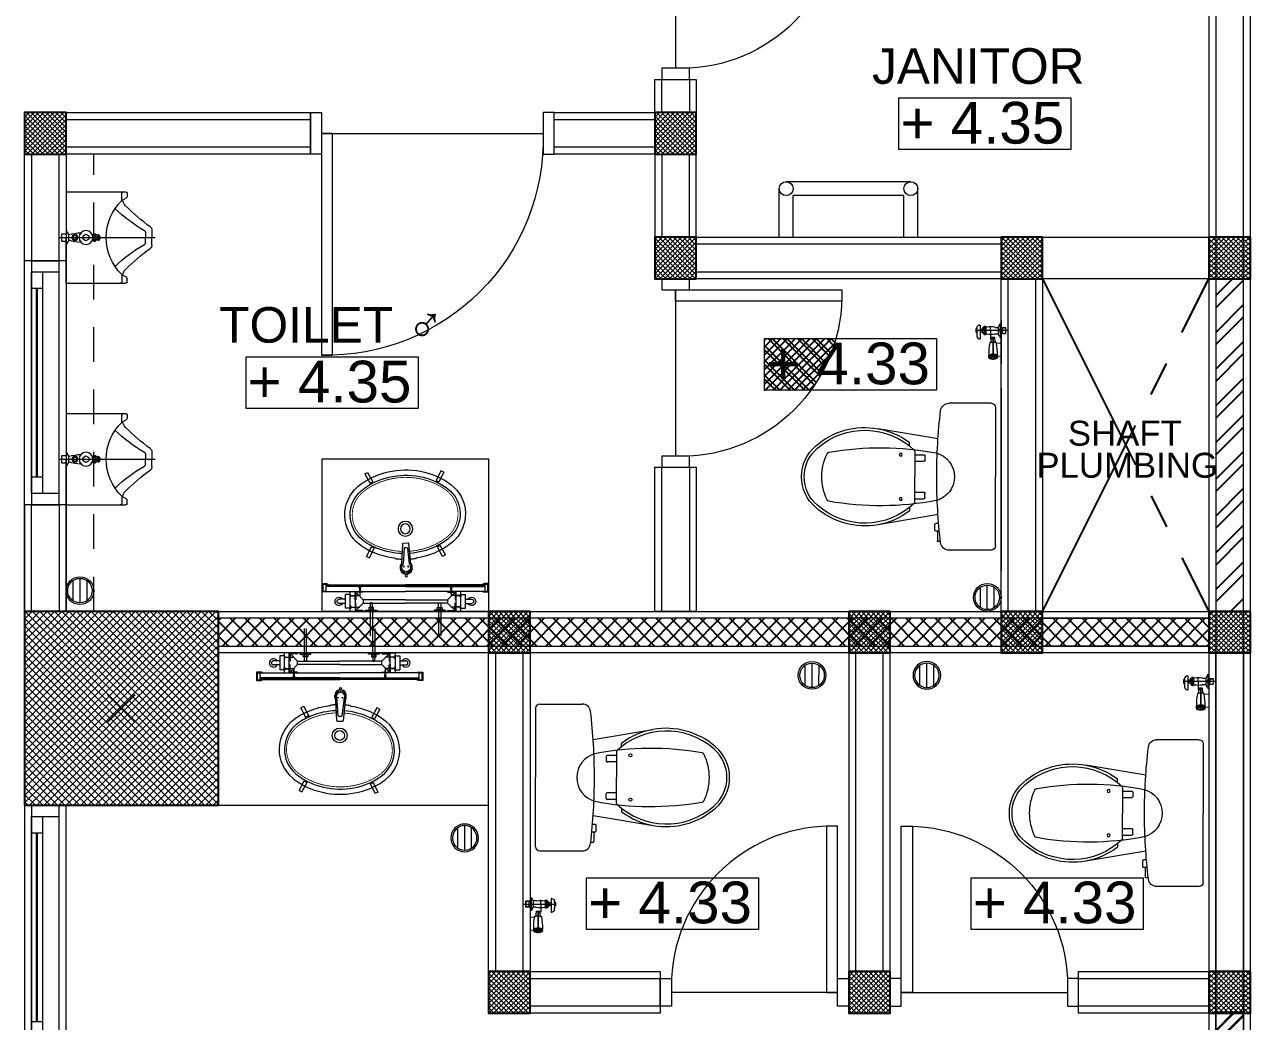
# Model space of a CAD drawing. Header units: inches. Extents: x 249 to 1192, y -18 to 440.
# Drawn here: x 259.036 to 263.461, y 209.243 to 212.841 of the extents above; entities that cross this region are included whole.
import ezdxf

# ---------------------------------------------------------------- set-up
doc = ezdxf.new("R2010")
doc.units = ezdxf.units.IN
doc.header["$MEASUREMENT"] = 0
doc.linetypes.add('CENTER2', pattern=[1.125, 0.75, -0.125, 0.125, -0.125])
doc.linetypes.add('DASHED2', pattern=[0.375, 0.25, -0.125])
for name, color, linetype, lineweight in [('ARSIR BETON', 8, 'Continuous', 0), ('BESI', 201, 'Continuous', 0), ('DINDING', 6, 'Continuous', 0), ('DINDING2', 137, 'Continuous', 20), ('KACA', 141, 'Continuous', 30), ('KUSEN', 16, 'Continuous', 15), ('SANITAIR', 6, 'Continuous', 9), ('TEXT (KET. RUANG)', 7, 'Continuous', 5)]:
    doc.layers.add(name, color=color, linetype=linetype, lineweight=lineweight)
for name, color, linetype in [('ARSIR DINDING', 64, 'Continuous'), ('AS', 15, 'CENTER2'), ('KOLOM', 5, 'Continuous')]:
    doc.layers.add(name, color=color, linetype=linetype)
doc.styles.get("Standard").update_dxf_attribs({"font": 'arial.ttf'})

# ---------------------------------------------------------------- blocks, each defined once
blk = doc.blocks.new('*X70')
at = {"color": 0}
for p, q in [((-1015.3, 2417.5), (-1013.3, 2417.5)), ((-1015.3, 2416.2), (-1013.3, 2416.2)), ((-1015.3, 2415), (-1013.3, 2415)), ((-1015.3, 2413.8), (-1013.3, 2413.8)), ((-1015.3, 2412.5), (-1013.3, 2412.5)), ((-1015.3, 2411.2), (-1013.3, 2411.2)), ((-1015.3, 2410), (-1013.3, 2410)), ((-1015.3, 2408.8), (-1013.3, 2408.8)), ((-1015.3, 2407.5), (-1013.3, 2407.5)), ((-1015.3, 2406.2), (-1013.3, 2406.2)), ((-1015.3, 2405), (-1013.3, 2405))]:
    blk.add_line(p, q, dxfattribs=at)
blk = doc.blocks.new('*X71')
at = {"color": 0}
for p, q in [((1009.1, 3570), (1015.9, 3570)), ((1010, 3568.8), (1016.6, 3568.8)), ((1010.6, 3567.5), (1017.2, 3567.5)), ((1011.1, 3566.2), (1017.7, 3566.2)), ((1011.5, 3565), (1018, 3565)), ((1011.8, 3563.8), (1018.2, 3563.8)), ((1012.1, 3562.5), (1018.4, 3562.5)), ((1012.3, 3561.2), (1018.6, 3561.2)), ((1012.4, 3560), (1018.7, 3560)), ((1012.5, 3558.8), (1018.8, 3558.8)), ((1012.6, 3557.5), (1018.9, 3557.5)), ((1012.7, 3556.2), (1018.9, 3556.2)), ((1012.7, 3555), (1018.9, 3555))]:
    blk.add_line(p, q, dxfattribs=at)
blk = doc.blocks.new('JET SHOWER TOTO 403SV3 ATAS')
for p, q in [((-181.6, 3101.6), (-181.6, 2943.3)), ((-159.1, 3063.7), (-273.3, 3063.7)), ((-271.6, 3070.7), (-271.6, 3056.7)), ((-271.6, 3070.7), (-269.6, 3070.7)), ((-271.6, 3056.7), (-269.6, 3056.7)), ((-269.6, 3070.7), (-269.3, 3074.5)), ((-269.6, 3070.7), (-269.6, 3056.7)), ((-269.6, 3056.7), (-269.1, 3043.3)), ((-259.4, 3083.7), (-257.6, 3083.7)), ((-257.6, 3083.7), (-257.6, 3033.7)), ((-257.6, 3068.7), (-249.3, 3068.7)), ((-257.6, 3058.7), (-249.3, 3058.7)), ((-249.3, 3070), (-243.9, 3076.7)), ((-249.3, 3070.2), (-249.3, 3063.7)), ((-249.3, 3057.2), (-249.3, 3063.7)), ((-249.3, 3057.3), (-243.9, 3050.7)), ((-244.1, 3074.9), (-244.1, 3053.4)), ((-236.6, 3076.4), (-236.6, 3051)), ((-236.6, 3075.2), (-236.6, 3075.2)), ((-236.6, 3075.2), (-236.1, 3075.2)), ((-220.6, 3063.7), (-220.6, 3079)), ((-220.6, 3063.7), (-220.6, 3034.2)), ((-204.6, 3075.2), (-193.1, 3075.2)), ((-202.8, 3075.2), (-193.1, 3075.2)), ((-188, 3085), (-193.1, 3075.2)), ((-193.1, 3075.2), (-193.1, 3052.2)), ((-187.4, 3057.9), (-175.8, 3069.5)), ((-187.4, 3069.5), (-175.8, 3057.9)), ((-185.1, 3085.6), (-185.1, 3043)), ((-183.6, 3087.7), (-181.6, 3087.7)), ((-181.6, 3074.2), (-166.6, 3074.2)), ((-181.6, 3073.2), (-165.6, 3073.2)), ((-181.6, 3054.2), (-165.6, 3054.2)), ((-165.6, 3073.2), (-166.6, 3074.2)), ((-166.6, 3074.2), (-166.6, 3053.2)), ((-165.6, 3054.2), (-166.6, 3053.2)), ((-165.6, 3073.2), (-165.6, 3054.2)), ((-259.1, 3033.7), (-257.6, 3033.7)), ((-236.6, 3052.2), (-236.1, 3052.2)), ((-220.6, 3034.2), (-210.7, 3034.2)), ((-218.1, 3024.9), (-216.6, 3037.9)), ((-205.8, 3038.8), (-215.6, 3038.8)), ((-210.7, 2958.4), (-210.7, 3036.7)), ((-210.7, 3034.2), (-210.7, 2993.5)), ((-210.7, 3012.7), (-210.7, 2975.3)), ((-203.4, 3024.9), (-204.8, 3037.9)), ((-202.8, 3052.2), (-193.1, 3052.2)), ((-181.6, 3018), (-198.4, 3016.8)), ((-188, 3042.4), (-193.1, 3052.2)), ((-183.6, 3039.7), (-181.6, 3039.7)), ((-181.6, 3053.2), (-166.6, 3053.2)), ((-226.5, 2966.5), (-226.2, 2973.8)), ((-210.7, 2967.6), (-210.7, 2994)), ((-195, 2966.5), (-195.2, 2973.8)), ((-181.6, 2970), (-195.1, 2971.1))]:
    blk.add_line(p, q)
for points in [[(-237.2, 3074.9, 0.114587), (-237.4, 3075.9, 0.103766), (-238.1, 3076.8, 0.091411), (-239.1, 3077.4, 0.084254), (-240.3, 3077.6, 0.084254), (-241.6, 3077.4, 0.091411), (-242.6, 3076.8, 0.103766), (-243.2, 3075.9, 0.114587), (-243.5, 3074.9, 0.114587), (-243.2, 3074, 0.103766), (-242.6, 3073.1, 0.091411), (-241.6, 3072.5, 0.084254), (-240.3, 3072.3, 0.084254), (-239.1, 3072.5, 0.091411), (-238.1, 3073.1, 0.103766), (-237.4, 3074, 0.114587)], [(-237.2, 3052.4, -0.114587), (-237.4, 3051.4, -0.103766), (-238.1, 3050.6, -0.091411), (-239.1, 3050, -0.084254), (-240.3, 3049.8, -0.084254), (-241.6, 3050, -0.091411), (-242.6, 3050.6, -0.103766), (-243.2, 3051.4, -0.114587), (-243.5, 3052.4, -0.114587), (-243.2, 3053.4, -0.103766), (-242.6, 3054.3, -0.091411), (-241.6, 3054.9, -0.084254), (-240.3, 3055.1, -0.084254), (-239.1, 3054.9, -0.091411), (-238.1, 3054.3, -0.103766), (-237.4, 3053.4, -0.114587)], [(-240.2, 3058.3, 0.164064), (-239.2, 3058.6, 0.105853), (-238.2, 3059.9, 0.069292), (-237.5, 3061.5, 0.055499), (-237.3, 3063.7, 0.055499), (-237.5, 3065.9, 0.069292), (-238.2, 3067.5, 0.105853), (-239.2, 3068.8, 0.164064), (-240.2, 3069.1, 0.164064), (-241.3, 3068.8, 0.105853), (-242.3, 3067.5, 0.069292), (-242.9, 3065.9, 0.055499), (-243.2, 3063.7, 0.055499), (-242.9, 3061.5, 0.069292), (-242.3, 3059.9, 0.105853), (-241.3, 3058.6, 0.164064)], [(-224.6, 2965.2, 0.244063), (-224, 2964, 0.082589), (-220.5, 2962.4, 0.040895), (-216.4, 2961.5, 0.030051), (-210.7, 2961.2, 0.030051), (-205, 2961.5, 0.040895), (-200.9, 2962.4, 0.082589), (-197.5, 2964, 0.244063), (-196.9, 2965.2, 0.244063), (-197.5, 2966.4, 0.082589), (-200.9, 2968.1, 0.040895), (-205, 2968.9, 0.030051), (-210.7, 2969.3, 0.030051), (-216.4, 2968.9, 0.040895), (-220.5, 2968.1, 0.082589), (-224, 2966.4, 0.244063)], [(-221.7, 2964.7, 0.063482), (-221.3, 2964.8, 0.076525), (-221.1, 2964.9, 0.107139), (-220.9, 2965, 0.147244), (-220.8, 2965.2, 0.147244), (-220.9, 2965.4, 0.107139), (-221.1, 2965.6, 0.076525), (-221.3, 2965.7, 0.063482), (-221.7, 2965.8, 0.063482), (-222, 2965.7, 0.076525), (-222.3, 2965.6, 0.107139), (-222.5, 2965.4, 0.147244), (-222.5, 2965.2, 0.147244), (-222.5, 2965, 0.107139), (-222.3, 2964.9, 0.076525), (-222, 2964.8, 0.063482)], [(-216.9, 2966.7, 0.063482), (-216.5, 2966.8, 0.076525), (-216.3, 2966.9, 0.107139), (-216.1, 2967.1, 0.147244), (-216, 2967.2, 0.147244), (-216.1, 2967.4, 0.107139), (-216.3, 2967.6, 0.076525), (-216.5, 2967.7, 0.063482), (-216.9, 2967.8, 0.063482), (-217.2, 2967.7, 0.076525), (-217.5, 2967.6, 0.107139), (-217.6, 2967.4, 0.147244), (-217.7, 2967.2, 0.147244), (-217.6, 2967.1, 0.107139), (-217.5, 2966.9, 0.076525), (-217.2, 2966.8, 0.063482)], [(-210.8, 2964.6, 0.063482), (-210.5, 2964.6, 0.076525), (-210.2, 2964.8, 0.107139), (-210, 2964.9, 0.147244), (-210, 2965.1, 0.147244), (-210, 2965.3, 0.107139), (-210.2, 2965.5, 0.076525), (-210.5, 2965.6, 0.063482), (-210.8, 2965.6, 0.063482), (-211.2, 2965.6, 0.076525), (-211.4, 2965.5, 0.107139), (-211.6, 2965.3, 0.147244), (-211.7, 2965.1, 0.147244), (-211.6, 2964.9, 0.107139), (-211.4, 2964.8, 0.076525), (-211.2, 2964.6, 0.063482)], [(-210.7, 2967.5, 0.063482), (-210.4, 2967.6, 0.076525), (-210.1, 2967.7, 0.107139), (-209.9, 2967.8, 0.147244), (-209.9, 2968, 0.147244), (-209.9, 2968.2, 0.107139), (-210.1, 2968.4, 0.076525), (-210.4, 2968.5, 0.063482), (-210.7, 2968.6, 0.063482), (-211, 2968.5, 0.076525), (-211.3, 2968.4, 0.107139), (-211.5, 2968.2, 0.147244), (-211.5, 2968, 0.147244), (-211.5, 2967.8, 0.107139), (-211.3, 2967.7, 0.076525), (-211, 2967.6, 0.063482)], [(-205.6, 2967.1, 0.063482), (-205.2, 2967.1, 0.076525), (-205, 2967.2, 0.107139), (-204.8, 2967.4, 0.147244), (-204.7, 2967.6, 0.147244), (-204.8, 2967.8, 0.107139), (-205, 2968, 0.076525), (-205.2, 2968.1, 0.063482), (-205.6, 2968.1, 0.063482), (-205.9, 2968.1, 0.076525), (-206.2, 2968, 0.107139), (-206.3, 2967.8, 0.147244), (-206.4, 2967.6, 0.147244), (-206.3, 2967.4, 0.107139), (-206.2, 2967.2, 0.076525), (-205.9, 2967.1, 0.063482)], [(-199.6, 2964.6, 0.063482), (-199.3, 2964.6, 0.076525), (-199, 2964.8, 0.107139), (-198.9, 2964.9, 0.147244), (-198.8, 2965.1, 0.147244), (-198.9, 2965.3, 0.107139), (-199, 2965.5, 0.076525), (-199.3, 2965.6, 0.063482), (-199.6, 2965.6, 0.063482), (-200, 2965.6, 0.076525), (-200.2, 2965.5, 0.107139), (-200.4, 2965.3, 0.147244), (-200.5, 2965.1, 0.147244), (-200.4, 2964.9, 0.107139), (-200.2, 2964.8, 0.076525), (-200, 2964.6, 0.063482)], [(-216.4, 2962.4, 0.063482), (-216.1, 2962.4, 0.076525), (-215.8, 2962.5, 0.107139), (-215.6, 2962.7, 0.147244), (-215.6, 2962.9, 0.147244), (-215.6, 2963.1, 0.107139), (-215.8, 2963.3, 0.076525), (-216.1, 2963.4, 0.063482), (-216.4, 2963.4, 0.063482), (-216.7, 2963.4, 0.076525), (-217, 2963.3, 0.107139), (-217.2, 2963.1, 0.147244), (-217.3, 2962.9, 0.147244), (-217.2, 2962.7, 0.107139), (-217, 2962.5, 0.076525), (-216.7, 2962.4, 0.063482)], [(-210.8, 2961.6, 0.063482), (-210.5, 2961.6, 0.076525), (-210.2, 2961.7, 0.107139), (-210, 2961.9, 0.147244), (-210, 2962.1, 0.147244), (-210, 2962.3, 0.107139), (-210.2, 2962.5, 0.076525), (-210.5, 2962.6, 0.063482), (-210.8, 2962.6, 0.063482), (-211.2, 2962.6, 0.076525), (-211.4, 2962.5, 0.107139), (-211.6, 2962.3, 0.147244), (-211.7, 2962.1, 0.147244), (-211.6, 2961.9, 0.107139), (-211.4, 2961.7, 0.076525), (-211.2, 2961.6, 0.063482)], [(-204.7, 2962.2, 0.063482), (-204.3, 2962.3, 0.076525), (-204.1, 2962.4, 0.107139), (-203.9, 2962.6, 0.147244), (-203.8, 2962.8, 0.147244), (-203.9, 2963, 0.107139), (-204.1, 2963.1, 0.076525), (-204.3, 2963.3, 0.063482), (-204.7, 2963.3, 0.063482), (-205, 2963.3, 0.076525), (-205.3, 2963.1, 0.107139), (-205.5, 2963, 0.147244), (-205.5, 2962.8, 0.147244), (-205.5, 2962.6, 0.107139), (-205.3, 2962.4, 0.076525), (-205, 2962.3, 0.063482)]]:
    blk.add_lwpolyline(points, format="xyb", close=True)
for points in [[(-210.7, 2971.5, 0.032506), (-217.2, 2971.1, 0.043954), (-221.9, 2970, 0.086557), (-225.8, 2968, 0.234077), (-226.5, 2966.5, 0.2316), (-225.8, 2965, 0.086557)], [(-210.7, 2977.8, 0.026666), (-217.1, 2977.4, 0.036581), (-221.7, 2976.6, 0.076377), (-225.6, 2974.9, 0.258801), (-226.2, 2973.8, 0.258801)], [(-195.2, 2973.8, 0.258801), (-195.9, 2974.9, 0.076377), (-199.8, 2976.6, 0.036581), (-204.4, 2977.4, 0.026666), (-210.7, 2977.8, 0.026666)], [(-210.7, 2971.5, -0.032506), (-204.3, 2971.1, -0.043954), (-199.6, 2970, -0.086557), (-195.7, 2968, -0.234077), (-195, 2966.5, -0.2316), (-195.7, 2965, -0.086557)]]:
    blk.add_lwpolyline(points, format="xyb")
for centre, radius, start, end in [((-259.9, 3063.7), 13.7, 149.2436, 210.7564), ((-259.4, 3073.7), 10, 90, 175.6013), ((-240.3, 3074.6), 4.1, 25.3162, 148.8598), ((-236.1, 3085.2), 10, 270, 282.1793), ((-219.5, 3008), 69, 77.8207, 102.1793), ((-202.8, 3085.2), 10, 257.8207, 270), ((-183.6, 3082.7), 5, 90, 152.5256), ((-259.1, 3043.7), 10, 182.4896, 270), ((-240.3, 3052.8), 4.1, 211.1402, 334.6838), ((-236.1, 3042.2), 10, 77.8207, 90), ((-219.5, 3119.4), 69, 257.8207, 282.1793), ((-26.4, 2980.6), 200, 169.0492, 182.1525), ((-220.8, 3018.2), 2, 99.9639, 169.0492), ((-210.7, 2961), 60, 79.7178, 99.9639), ((-229.4, 3026.4), 11.4, 327.9833, 355.2467), ((-215.6, 3037.8), 1, 90, 173.6667), ((-205.8, 3037.8), 1, 6.3333, 90), ((-202.8, 3042.2), 10, 90, 102.1793), ((-192.1, 3026.4), 11.4, 184.7533, 212.0167), ((-200.7, 3018.2), 2, 10.9508, 80.0361), ((-395.1, 2980.6), 200, 357.8475, 10.9508), ((-183.6, 3044.7), 5, 207.4744, 270), ((-216.1, 2977.1), 15.5, 231.5493, 261.7809), ((-205.3, 2977.1), 15.5, 278.2191, 308.4507)]:
    blk.add_arc(centre, radius, start, end)
at = {"color": 7}
blk.add_blockref('*X70', (743.6, 652.5), dxfattribs=at)
at = {"rotation": 90}
blk.add_blockref('*X71', (3344.1, 1958.8), dxfattribs=at)
at = {"xscale": -1, "rotation": 270}
blk.add_blockref('*X71', (-3765.6, 1958.8), dxfattribs=at)
blk = doc.blocks.new('KLO TOTO C438 ATAS')
for p, q in [((373.85, 174.62), (373.85, 108.71)), ((377.35, 169.2), (392.64, 169.2)), ((375.85, 167.7), (375.85, 142.7)), ((396.61, 156.38), (418.2, 160.01)), ((406.86, 153.77), (406.86, 154.9)), ((404.98, 150.62), (401.61, 150.62)), ((404.98, 151.97), (404.98, 142.7)), ((401.31, 150.31), (401.31, 148.59)), ((404.98, 148.29), (401.61, 148.29)), ((375.85, 117.7), (375.85, 142.7)), ((404.98, 133.43), (404.98, 142.7)), ((401.31, 135.09), (401.31, 136.81)), ((404.98, 137.12), (401.61, 137.12)), ((404.98, 134.78), (401.61, 134.78)), ((396.61, 129.02), (418.22, 125.38)), ((406.86, 131.63), (406.86, 130.5)), ((396.37, 125.84), (397.4, 125.84)), ((397.7, 123.38), (397.7, 125.54)), ((396.12, 123.07), (397.4, 123.07)), ((396.85, 123.07), (396.85, 119.6)), ((377.35, 116.2), (392.64, 116.2)), ((395.72, 119.3), (396.54, 119.3))]:
    blk.add_line(p, q)
for centre in [(410.05, 150.7), (410.05, 134.7)]:
    blk.add_circle(centre, 0.55)
for centre, radius, start, end in [((377.35, 167.7), 1.5, 90, 180), ((392.64, 166.15), 3.05, 6.7334, 90), ((191.37, 142.39), 205.72, 0.0873, 6.7334), ((423.05, 133.62), 25.85, 48.6009, 134.0644), ((423.03, 133.55), 26.9, 100.3333, 126.6134), ((423.03, 133.55), 26.9, 48.6516, 100.3333), ((407.17, 154.9), 0.307, 126.6134, 180), ((399.54, 142.7), 8.88, 104.9108, 180), ((417.33, 46.03), 107.15, 79.9791, 100.8031), ((401.61, 150.31), 0.307, 90, 180), ((405.28, 151.97), 0.307, 134.0644, 180), ((435.75, 150.58), 1, 25.7984, 76.6744), ((419.45, 142.7), 19.1, 360, 25.7984), ((431.65, 142.88), 13.22, 359.2877, 49.9182), ((431.65, 142.88), 14.2, 359.2877, 49.9182), ((401.61, 148.59), 0.307, 180, 270), ((399.54, 142.7), 8.88, 180, 255.0892), ((191.37, 143.01), 205.72, 353.2666, 359.9127), ((419.45, 142.7), 19.1, 334.2016, 0), ((431.65, 142.52), 13.22, 310.0818, 0.7123), ((431.65, 142.52), 14.2, 310.0818, 0.7123), ((417.34, 239.98), 107.76, 259.2559, 279.9618), ((401.61, 136.81), 0.307, 90, 180), ((401.61, 135.09), 0.307, 180, 270), ((405.28, 133.43), 0.307, 180, 225.9356), ((423.05, 151.79), 25.85, 225.9356, 311.3991), ((435.75, 134.82), 1, 283.3256, 334.2016), ((407.17, 130.5), 0.307, 180, 233.3866), ((423.03, 151.85), 26.9, 233.3866, 259.7059), ((423.03, 151.85), 26.9, 259.7059, 311.3484), ((397.4, 125.54), 0.307, 0, 90), ((396.54, 119.6), 0.307, 270, 0), ((397.4, 123.38), 0.307, 270, 0), ((377.35, 117.7), 1.5, 180, 270), ((392.64, 119.25), 3.05, 270, 353.2666)]:
    blk.add_arc(centre, radius, start, end)
blk = doc.blocks.new('p toilet')
at = {"layer": 'KUSEN'}
for points in [[(611.2182, 191.3922), (611.2182, 191.9922), (611.1782, 191.9922), (611.1782, 191.3922)], [(610.6182, 191.3422), (610.5782, 191.3422), (610.5782, 191.4422), (610.6182, 191.4422)], [(611.2582, 191.3422), (611.2182, 191.3422), (611.2182, 191.4422), (611.2582, 191.4422)]]:
    blk.add_lwpolyline(points, close=True, dxfattribs=at)
blk.add_lwpolyline([(611.2182, 191.3922), (610.6182, 191.3922)], dxfattribs=at)
blk.add_arc((611.1982, 191.4117), 0.5808, 88.0266, 176.9943, dxfattribs=at)
blk = doc.blocks.new('toilet-dsr$0$PAKU')
for p in [(-1.6, 33.2), (1.6, 33.2)]:
    blk.add_line(p, (0, 0))
blk.add_lwpolyline([(-4.7, 33.2), (4.7, 33.2), (4.7, 35.5), (-4.7, 35.5)], close=True)
blk = doc.blocks.new('wastafel')
at = {"lineweight": 5, "ltscale": 0.5}
for p, q in [((4134.7724, 1540.4367), (4134.7611, 1540.4347)), ((4134.7611, 1540.4347), (4134.7672, 1540.3962)), ((4134.7724, 1540.4367), (4134.7785, 1540.3981)), ((4134.5438, 1540.2665), (4134.549, 1540.2767)), ((4134.549, 1540.2767), (4134.584, 1540.2598)), ((4134.5438, 1540.2665), (4134.579, 1540.2495)), ((4134.9455, 1540.187), (4134.9105, 1540.2039)), ((4134.9506, 1540.1972), (4134.9154, 1540.2142)), ((4134.9506, 1540.1972), (4134.9455, 1540.187)), ((4134.7221, 1540.0271), (4134.7159, 1540.0657)), ((4134.7334, 1540.029), (4134.7273, 1540.0675)), ((4134.7221, 1540.0271), (4134.7334, 1540.029))]:
    blk.add_line(p, q, dxfattribs=at)
for p, q in [((4135.1288, 1540.2069), (4134.9022, 1540.0308)), ((4135.1307, 1540.2045), (4134.9041, 1540.0284)), ((4135.1288, 1540.2069), (4135.1325, 1540.2022)), ((4135.0554, 1540.0815), (4135.0595, 1540.1145)), ((4135.0816, 1540.1259), (4135.0946, 1540.136)), ((4135.1253, 1540.0965), (4135.0946, 1540.136)), ((4135.1053, 1540.1222), (4135.1231, 1540.136)), ((4135.1145, 1540.1104), (4135.1323, 1540.1242)), ((4135.0627, 1540.072), (4135.0994, 1540.0674)), ((4135.1123, 1540.0864), (4135.1253, 1540.0965)), ((4134.6756, 1539.8546), (4134.9022, 1540.0308)), ((4134.6775, 1539.8522), (4134.9041, 1540.0284)), ((4135.0466, 1540.0395), (4135.0505, 1540.042)), ((4135.0476, 1540.0397), (4135.0535, 1540.0321)), ((4135.0501, 1540.0295), (4135.0621, 1540.0388)), ((4135.0525, 1540.0435), (4135.0584, 1540.0359)), ((4135.0528, 1540.0316), (4135.1096, 1539.9585)), ((4135.0591, 1540.0365), (4135.1159, 1539.9635)), ((4134.7658, 1539.8804), (4134.7528, 1539.8703)), ((4134.8154, 1539.8948), (4134.7823, 1539.899)), ((4134.8227, 1539.8854), (4134.8181, 1539.8487)), ((4134.8529, 1539.8883), (4134.8588, 1539.8807)), ((4134.8582, 1539.893), (4134.8548, 1539.8898)), ((4134.8671, 1539.8871), (4134.8551, 1539.8778)), ((4134.8577, 1539.8921), (4134.8637, 1539.8845)), ((4134.858, 1539.8801), (4134.9148, 1539.8071)), ((4134.8644, 1539.885), (4134.9211, 1539.812)), ((4134.6756, 1539.8546), (4134.6793, 1539.8499)), ((4134.7636, 1539.8565), (4134.7458, 1539.8427)), ((4134.7835, 1539.8308), (4134.7528, 1539.8703)), ((4134.7728, 1539.8446), (4134.755, 1539.8308)), ((4134.7965, 1539.8409), (4134.7835, 1539.8308))]:
    blk.add_line(p, q)
at = {"lineweight": 5}
for p, q in [((4134.8165, 1540.1547), (4134.8018, 1540.1437)), ((4134.8197, 1540.1543), (4134.8674, 1540.0984)), ((4134.8406, 1540.0788), (4134.8013, 1540.1406)), ((4134.8438, 1540.0826), (4134.8152, 1540.1293)), ((4134.8158, 1540.1323), (4134.8228, 1540.1375)), ((4134.8259, 1540.1372), (4134.8618, 1540.0968)), ((4134.8674, 1540.0984), (4134.8634, 1540.0954)), ((4134.8715, 1540.1254), (4134.872, 1540.1269)), ((4134.8137, 1540.0823), (4134.8121, 1540.0822)), ((4134.8406, 1540.0788), (4134.8444, 1540.0816)), ((4134.8447, 1540.0663), (4134.8477, 1540.0622)), ((4134.8778, 1540.091), (4134.8808, 1540.087))]:
    blk.add_line(p, q, dxfattribs=at)
at = {"const_width": 0.00306}
for points in [[(4134.6674, 1540.3391, -0.102908), (4134.7633, 1540.3837)], [(4134.7633, 1540.3837, -0.068407), (4134.8193, 1540.3889)], [(4134.8193, 1540.3889, -0.225565), (4134.9004, 1540.3459)], [(4134.5972, 1540.2599, -0.102908), (4134.6674, 1540.3391)], [(4134.9004, 1540.3459, -0.225565), (4134.9183, 1540.2559)], [(4134.5761, 1540.2079, -0.068407), (4134.5972, 1540.2599)], [(4134.9183, 1540.2559, -0.068407), (4134.8973, 1540.2038)], [(4134.5941, 1540.1178, -0.225565), (4134.5761, 1540.2079)], [(4134.8973, 1540.2038, -0.089645), (4134.8378, 1540.1331)], [(4134.6752, 1540.0748, -0.225565), (4134.5941, 1540.1178)], [(4134.8163, 1540.117, -0.090064), (4134.7311, 1540.0801)], [(4134.7311, 1540.0801, -0.068407), (4134.6752, 1540.0748)]]:
    blk.add_lwpolyline(points, format="xyb", dxfattribs=at)
for points in [[(4134.9059, 1540.026), (4135.1325, 1540.2022), (4135.1435, 1540.188), (4135.0748, 1540.1346)], [(4135.0606, 1540.1235), (4134.9169, 1540.0118)], [(4134.9354, 1539.9881), (4135.0554, 1540.0815), (4135.0627, 1540.072), (4134.9427, 1539.9787)], [(4134.9059, 1540.026), (4134.6793, 1539.8499), (4134.6904, 1539.8357), (4134.7591, 1539.8891)], [(4134.7733, 1539.9001), (4134.9169, 1540.0118)], [(4134.9354, 1539.9881), (4134.8154, 1539.8948), (4134.8227, 1539.8854), (4134.9427, 1539.9787)]]:
    blk.add_lwpolyline(points)
for points in [[(4135.155, 1540.1944), (4135.1366, 1540.2181), (4135.1245, 1540.2087), (4135.1221, 1540.2041), (4135.1239, 1540.2032), (4135.1261, 1540.2074), (4135.1362, 1540.2153), (4135.1522, 1540.1948), (4135.138, 1540.1837), (4135.1392, 1540.1821)], [(4135.1362, 1540.2153), (4135.1276, 1540.2085), (4135.1435, 1540.188), (4135.1522, 1540.1948)], [(4135.119, 1540.0778), (4135.0748, 1540.1346), (4135.0606, 1540.1235), (4135.1048, 1540.0667)], [(4135.0745, 1540.0432), (4135.072, 1540.0464), (4135.0405, 1540.022), (4135.043, 1540.0187)], [(4134.8033, 1539.8322), (4134.7591, 1539.8891), (4134.7733, 1539.9001), (4134.8175, 1539.8433)], [(4134.8478, 1539.8668), (4134.8452, 1539.8701), (4134.8767, 1539.8946), (4134.8792, 1539.8913)], [(4134.6813, 1539.8261), (4134.6629, 1539.8498), (4134.675, 1539.8592), (4134.6801, 1539.8603), (4134.6805, 1539.8584), (4134.6759, 1539.8573), (4134.6657, 1539.8494), (4134.6817, 1539.8289), (4134.6959, 1539.84), (4134.6971, 1539.8384)], [(4134.6657, 1539.8494), (4134.6744, 1539.8562), (4134.6904, 1539.8357), (4134.6817, 1539.8289)]]:
    blk.add_lwpolyline(points, close=True)
for points in [[(4135.0756, 1540.0994, 0.414214), (4135.0781, 1540.0991), (4135.079, 1540.0999), (4135.0606, 1540.1235), (4135.0369, 1540.1051), (4135.0377, 1540.1042, 0.414214), (4135.0402, 1540.1039), (4135.0577, 1540.1175, -0.414214), (4135.0619, 1540.117)], [(4135.0851, 1540.0871, -0.414214), (4135.0855, 1540.0897), (4135.0864, 1540.0904), (4135.1048, 1540.0667), (4135.0811, 1540.0483), (4135.0804, 1540.0492, -0.414214), (4135.0807, 1540.0518), (4135.0982, 1540.0654, 0.414214), (4135.0988, 1540.0696)], [(4134.7929, 1539.8797, -0.414214), (4134.7926, 1539.8772), (4134.7917, 1539.8764), (4134.7733, 1539.9001), (4134.797, 1539.9185), (4134.7977, 1539.9176, -0.414214), (4134.7974, 1539.9151), (4134.7798, 1539.9014, 0.414214), (4134.7793, 1539.8972)], [(4134.8025, 1539.8674, 0.414214), (4134.8, 1539.8677), (4134.7991, 1539.867), (4134.8175, 1539.8433), (4134.8411, 1539.8617), (4134.8404, 1539.8626, 0.414214), (4134.8379, 1539.863), (4134.8204, 1539.8493, -0.414214), (4134.8162, 1539.8499)]]:
    blk.add_lwpolyline(points, format="xyb", close=True)
for points in [[(4135.0469, 1540.0392), (4135.038, 1540.0506, -0.414214), (4135.0384, 1540.0534), (4135.0415, 1540.0558, -0.414214), (4135.0443, 1540.0555), (4135.0532, 1540.0441)], [(4135.0487, 1540.0296), (4135.044, 1540.0357, -0.414214), (4135.0442, 1540.0371), (4135.0562, 1540.0464, -0.414214), (4135.0576, 1540.0462), (4135.0623, 1540.0402)], [(4134.8584, 1539.8926), (4134.8496, 1539.904, 0.414214), (4134.8468, 1539.9044), (4134.8436, 1539.9019, 0.414214), (4134.8433, 1539.8991), (4134.8521, 1539.8877)], [(4134.8672, 1539.8885), (4134.8625, 1539.8946, 0.414214), (4134.8611, 1539.8947), (4134.8491, 1539.8854, 0.414214), (4134.849, 1539.884), (4134.8536, 1539.878)]]:
    blk.add_lwpolyline(points, format="xyb")
at = {"lineweight": 5}
for centre, radius in [((4134.7783, 1540.1902), 0.0267), ((4134.7783, 1540.1902), 0.0176), ((4134.8535, 1540.0767), 0.00161), ((4134.8669, 1540.0863), 0.00161), ((4134.8799, 1540.0547), 0.00401)]:
    blk.add_circle(centre, radius, dxfattribs=at)
for centre, radius, start, end in [((4134.8225, 1540.1308), 0.2865, 103.172, 126.6741), ((4134.8103, 1540.1828), 0.233, 87.5187, 103.172), ((4134.8146, 1540.282), 0.1337, 36.6741, 87.5187), ((4134.8067, 1540.1853), 0.2147, 97.5512, 100.61), ((4134.8225, 1540.1308), 0.2865, 126.6741, 150.1761), ((4134.8146, 1540.282), 0.1337, 345.8294, 36.6741), ((4134.7761, 1540.1574), 0.233, 150.1761, 165.8294), ((4134.7748, 1540.1615), 0.2147, 152.7381, 155.797), ((4134.7183, 1540.3064), 0.233, 330.1761, 345.8294), ((4134.6798, 1540.1817), 0.1337, 165.8294, 216.6741), ((4134.672, 1540.333), 0.2865, 314.8042, 330.1761), ((4134.7196, 1540.3022), 0.2147, 332.7381, 335.797), ((4134.8032, 1540.1419), 0.00229, 126.6741, 212.4322), ((4134.8179, 1540.1528), 0.00229, 40.515, 126.6741), ((4134.6798, 1540.1817), 0.1337, 216.6741, 267.5187), ((4134.8172, 1540.1305), 0.00229, 126.6741, 211.548), ((4134.8242, 1540.1357), 0.00229, 41.6149, 126.6741), ((4134.8613, 1540.0787), 0.0207, 179.7954, 72.5897), ((4134.6765, 1540.3268), 0.2811, 309.8533, 313.3843), ((4134.8643, 1540.128), 0.00764, 314.1265, 339.7577), ((4134.8792, 1540.1243), 0.00764, 134.8042, 159.7577), ((4134.6841, 1540.2809), 0.233, 267.5187, 283.172), ((4134.6877, 1540.2785), 0.2147, 277.5512, 280.61), ((4134.672, 1540.333), 0.2865, 283.172, 298.5491), ((4134.8125, 1540.0746), 0.00764, 93.1874, 118.5491), ((4134.8132, 1540.09), 0.00764, 273.5904, 299.2216), ((4134.6765, 1540.3268), 0.2811, 299.9638, 303.5415), ((4134.836, 1540.0779), 0.00917, 1.8939, 31.548), ((4134.8613, 1540.0787), 0.0161, 181.8939, 72.9819), ((4134.8643, 1540.0746), 0.0207, 216.4643, 36.6436), ((4134.8687, 1540.1029), 0.00917, 221.6149, 252.9819)]:
    blk.add_arc(centre, radius, start, end, dxfattribs=at)
at = {"lineweight": 5, "ltscale": 0.6}
for centre, radius, start, end in [((4134.8225, 1540.1308), 0.2674, 103.172, 126.6741), ((4134.8103, 1540.1828), 0.2139, 87.5187, 103.172), ((4134.8146, 1540.282), 0.1146, 36.6741, 87.5187), ((4134.8225, 1540.1308), 0.2674, 126.6741, 150.1761), ((4134.8146, 1540.282), 0.1146, 345.8294, 36.6741), ((4134.7761, 1540.1574), 0.2139, 150.1761, 165.8294), ((4134.7183, 1540.3064), 0.2139, 330.1761, 345.8294), ((4134.6798, 1540.1817), 0.1146, 165.8294, 216.6741), ((4134.672, 1540.333), 0.2674, 309.7096, 330.1761), ((4134.6798, 1540.1817), 0.1146, 216.6741, 267.5187), ((4134.672, 1540.333), 0.2674, 283.172, 303.7197), ((4134.6841, 1540.2809), 0.2139, 267.5187, 283.172)]:
    blk.add_arc(centre, radius, start, end, dxfattribs=at)
for centre, radius, start, end in [((4135.1277, 1540.1301), 0.015, 247.8672, 187.8672), ((4135.1277, 1540.1301), 0.0075, 307.8672, 127.8672), ((4135.0495, 1540.0302), 0.001, 217.8672, 307.8672), ((4135.0615, 1540.0396), 0.001, 307.8672, 37.8672), ((4134.8544, 1539.8786), 0.001, 217.8672, 307.8672), ((4134.8664, 1539.8879), 0.001, 307.8672, 37.8672), ((4134.7504, 1539.8367), 0.015, 67.8672, 7.8672), ((4134.7504, 1539.8367), 0.0075, 127.8672, 307.8672)]:
    blk.add_arc(centre, radius, start, end)
at = {"extrusion": (6.49561e-14, 5.05073e-14, -1), "zscale": -0.001}
for p, xscale, yscale, rotation in [((-4135.0577, 1540.0991), 0.001000000000340506, 0.001000000000340506, 322.1327731584879), ((-4135.0562, 1540.1008), 0.001000000000069823, 0.001000000000069823, 52.13277315848794)]:
    blk.add_blockref('toilet-dsr$0$PAKU', p, dxfattribs=dict(at, xscale=xscale, yscale=yscale, rotation=rotation))
for p, xscale, yscale, zscale, rotation in [((4135.0816, 1540.068), 0.001000000000069823, 0.001000000000069823, 0.001000000000069823, 307.8672268415121), ((4134.7977, 1539.8969), 0.001000000000340506, 0.001000000000340506, 0.001000000000340506, 37.86722684151209), ((4134.7964, 1539.8988), 0.001000000000069823, 0.001000000000069823, 0.001000000000069823, 127.8672268415121)]:
    blk.add_blockref('toilet-dsr$0$PAKU', p, dxfattribs=dict(xscale=xscale, yscale=yscale, zscale=zscale, rotation=rotation))
at = {"extrusion": (-6.49561e-14, -5.05073e-14, -1), "xscale": 0.001000000000069823, "yscale": 0.001000000000069823, "zscale": -0.001, "rotation": 232.1327731584879}
blk.add_blockref('toilet-dsr$0$PAKU', (-4134.8219, 1539.8661), dxfattribs=at)
blk = doc.blocks.new('URINOIR')
for p, q in [((423.87, 160.56), (423.87, 139.05)), ((423.87, 160.56), (440.37, 160.56)), ((439.29, 159.53), (437.72, 160.56)), ((439.1, 160.56), (439.1, 162.23)), ((439.1, 162.23), (441.64, 162.23)), ((441.27, 159.53), (439.29, 159.53)), ((440.37, 163.17), (440.37, 128.38)), ((456.87, 160.56), (440.37, 160.56)), ((441.27, 159.53), (442.94, 160.56)), ((441.64, 162.23), (441.64, 160.56)), ((456.87, 160.56), (456.87, 139.05)), ((441.49, 150.82), (439.26, 150.82)), ((441.59, 148.88), (439.22, 148.88)), ((441.49, 149.84), (439.26, 149.84)), ((439.47, 149.36), (439.47, 149.84)), ((441.12, 149.24), (439.59, 149.24)), ((440.11, 148.88), (440.11, 149.24)), ((440.64, 148.88), (440.64, 149.24)), ((441.24, 149.36), (441.24, 149.84)), ((427.04, 140.45), (424.37, 140.45)), ((424.37, 138.55), (425.64, 138.55)), ((427.04, 140.45), (426.07, 138.8)), ((453.69, 140.45), (456.37, 140.45)), ((453.69, 140.45), (454.67, 138.8)), ((456.37, 138.55), (455.1, 138.55)), ((437.67, 129.56), (440.37, 129.56)), ((438.39, 131.92), (440.37, 131.92)), ((442.34, 131.92), (440.37, 131.92)), ((443.07, 129.56), (440.37, 129.56))]:
    blk.add_line(p, q)
for points in [[(439.26, 149.84, 0.164804), (439.35, 149.87, 0.105758), (439.45, 149.98, 0.068984), (439.5, 150.13, 0.055178), (439.53, 150.32, 0.055178), (439.51, 150.52, 0.068984), (439.45, 150.67, 0.105758), (439.36, 150.79, 0.164804), (439.27, 150.82, 0.164804), (439.18, 150.79, 0.105758), (439.08, 150.68, 0.068984), (439.02, 150.53, 0.055178), (439, 150.33, 0.055178), (439.02, 150.13, 0.068984), (439.07, 149.98, 0.105758), (439.16, 149.87, 0.164804)], [(440.37, 150.82, 0.070821), (440.09, 150.78, 0.082428), (439.87, 150.68, 0.106823), (439.72, 150.51, 0.13413), (439.67, 150.33, 0.13413), (439.72, 150.15, 0.106823), (439.87, 149.98, 0.082428), (440.09, 149.88, 0.070821), (440.37, 149.84, 0.070821), (440.65, 149.88, 0.082428), (440.87, 149.98, 0.106823), (441.02, 150.15, 0.13413), (441.07, 150.33, 0.13413), (441.02, 150.51, 0.106823), (440.87, 150.68, 0.082428), (440.65, 150.78, 0.070821)], [(441.48, 149.84, 0.164804), (441.57, 149.87, 0.105758), (441.67, 149.98, 0.068984), (441.73, 150.13, 0.055178), (441.75, 150.32, 0.055178), (441.73, 150.52, 0.068984), (441.68, 150.67, 0.105758), (441.59, 150.79, 0.164804), (441.49, 150.82, 0.164804), (441.4, 150.79, 0.105758), (441.3, 150.68, 0.068984), (441.25, 150.53, 0.055178), (441.22, 150.33, 0.055178), (441.24, 150.13, 0.068984), (441.3, 149.98, 0.105758), (441.39, 149.87, 0.164804)]]:
    blk.add_lwpolyline(points, format="xyb", close=True)
blk.add_lwpolyline([(439.72, 154.43), (439.11, 153.37), (439.72, 152.32), (440.93, 152.32), (441.54, 153.37), (440.93, 154.43)], close=True)
for centre, radius in [((440.37, 153.36), 2.5), ((440.35, 157.36), 1.06), ((440.37, 157.37), 0.723)]:
    blk.add_circle(centre, radius)
for centre, radius, start, end in [((459.39, 154.32), 20.77, 165.4703, 177.6692), ((428.35, 154.85), 13.75, 1.3482, 19.9236), ((440.49, 127.4), 18.73, 90.3578, 135.8523), ((440.41, 149.99), 1.62, 223.0169, 316.9831), ((439.59, 149.36), 0.119, 180, 270), ((440.25, 127.4), 18.73, 44.1477, 89.6422), ((441.12, 149.36), 0.119, 270, 0), ((392.72, 106.92), 51.77, 29.2664, 44.0164), ((488.02, 106.92), 51.77, 135.9836, 150.7336), ((424.37, 140.95), 0.5, 180, 270), ((424.37, 139.05), 0.5, 180, 270), ((425.64, 139.05), 0.5, 270, 329.4141), ((425.24, 134.93), 5.5, 48.5821, 72.6398), ((378.99, 88.75), 70.85, 35.7821, 45.2346), ((501.75, 88.75), 70.85, 134.7654, 144.2179), ((455.49, 134.93), 5.5, 107.3602, 131.4179), ((455.1, 139.05), 0.5, 210.5859, 270), ((456.37, 140.95), 0.5, 270, 0), ((456.37, 139.05), 0.5, 270, 0), ((437.67, 131.04), 1.48, 215.7821, 270), ((438.39, 132.51), 0.593, 209.2664, 270), ((442.34, 132.51), 0.593, 270, 330.7336), ((443.07, 131.04), 1.48, 270, 324.2179)]:
    blk.add_arc(centre, radius, start, end)
blk = doc.blocks.new('P2')
for points in [[(278.9434, 273.0586), (278.9434, 273.0186), (279.0934, 273.0186), (279.0934, 273.0586)], [(278.9434, 272.1784), (278.9434, 272.2184), (279.0934, 272.2184), (279.0934, 272.1784)]]:
    blk.add_lwpolyline(points, close=True)
for points in [[(279.0184, 273.0186), (279.0184, 272.2186)], [(279.0184, 273.0186), (279.8184, 273.0186), (279.8184, 272.9786), (279.0184, 272.9786), (279.0184, 273.0186)]]:
    blk.add_lwpolyline(points)
blk.add_arc((279.0384, 272.9986), 0.7803, 268.5312, 1.4688)
blk = doc.blocks.new('*X38')
at = {"color": 0}
for p, q in [((18.4987, 19.2176), (18.5717, 19.2176)), ((18.491, 19.1926), (18.5795, 19.1926)), ((18.4987, 19.1676), (18.5717, 19.1676))]:
    blk.add_line(p, q, dxfattribs=at)
blk = doc.blocks.new('SFLOOR')
for radius in [0.05, 0.0442]:
    blk.add_circle((0, 0), radius)
blk.add_blockref('*X38', (-18.5352, -19.1926))
blk = doc.blocks.new('K2')
at = {"layer": 'ARSIR BETON'}
h = blk.add_hatch(dxfattribs=at)
h.set_pattern_fill('ANSI37', color=256, scale=0.1, style=0)
h.set_pattern_definition([(45, (-38.743626, 268.082874), (-0.0088388, 0.0088388), []), (135, (-38.743626, 268.082874), (-0.0088388, -0.0088388), [])])
h.paths.add_polyline_path([(-38.5936, 268.2329), (-38.7436, 268.2329), (-38.7436, 268.0829), (-38.5936, 268.0829)])
at = {"layer": 'KOLOM'}
blk.add_lwpolyline([(-38.7436, 268.0829), (-38.5936, 268.0829), (-38.5936, 268.2329), (-38.7436, 268.2329)], close=True, dxfattribs=at)
blk = doc.blocks.new('BV1')
at = {"layer": 'KACA'}
blk.add_lwpolyline([(663.9865, 113.1112), (663.9865, 112.4312)], dxfattribs=at)
at = {"layer": 'KUSEN'}
for points in [[(663.9665, 113.1712), (664.0665, 113.1712), (664.0665, 113.2112), (663.9665, 113.2112)], [(663.9665, 112.3312), (664.0665, 112.3312), (664.0665, 113.2112), (663.9665, 113.2112)], [(663.9665, 112.3312), (664.0665, 112.3312), (664.0665, 112.3712), (663.9665, 112.3712)]]:
    blk.add_lwpolyline(points, close=True, dxfattribs=at)
for points in [[(663.9665, 112.3712), (663.9665, 113.1712), (664.0065, 113.1712), (664.0065, 112.3712), (663.9665, 112.3712)], [(663.9665, 113.1112), (663.9665, 113.1712), (664.0065, 113.1712), (664.0065, 113.1112), (663.9665, 113.1112)], [(663.9665, 112.3712), (663.9665, 112.4312), (664.0065, 112.4312), (664.0065, 112.3712), (663.9665, 112.3712)]]:
    blk.add_lwpolyline(points, dxfattribs=at)
blk = doc.blocks.new('K1')
at = {"layer": 'ARSIR BETON'}
h = blk.add_hatch(dxfattribs=at)
h.set_pattern_fill('ANSI37', color=256, scale=0.15, style=0)
h.set_pattern_definition([(45, (258.37489, 277.120751), (-0.01325825, 0.01325825), []), (135, (258.37489, 277.120751), (-0.01325825, -0.01325825), [])])
h.paths.add_polyline_path([(259.1249, 277.1708), (259.1249, 277.8708), (258.4249, 277.8708), (258.4249, 277.1708)])
at = {"layer": 'KOLOM'}
blk.add_lwpolyline([(258.4249, 277.1708), (259.1249, 277.1708), (259.1249, 277.8708), (258.4249, 277.8708)], close=True, dxfattribs=at)
for points in [[(258.7249, 277.5708), (258.8249, 277.4708)], [(258.7249, 277.4708), (258.8249, 277.5708)]]:
    blk.add_lwpolyline(points, dxfattribs=at)
blk = doc.blocks.new('K15')
at = {"layer": 'ARSIR BETON'}
h = blk.add_hatch(dxfattribs=at)
h.set_pattern_fill('ANSI37', color=256, scale=0.1, angle=180, style=0)
h.set_pattern_definition([(225, (665.191469, 113.346442), (0.0088388, -0.00883884), []), (315, (665.191469, 113.346442), (0.00883884, 0.0088388), [])])
h.paths.add_polyline_path([(665.3165, 113.4964), (665.2665, 113.4964), (665.2665, 113.3464), (665.3165, 113.3464)])
h.paths.add_polyline_path([(665.2665, 113.4964), (665.2165, 113.4964), (665.2165, 113.3464), (665.2665, 113.3464)])
h.paths.add_polyline_path([(665.2165, 113.4964), (665.1915, 113.4964), (665.1915, 113.3464), (665.2165, 113.3464)])
h.paths.add_polyline_path([(665.3415, 113.4964), (665.3165, 113.4964), (665.3165, 113.4964), (665.3165, 113.3464), (665.3415, 113.3464)])
at = {"layer": 'KOLOM'}
blk.add_lwpolyline([(665.1915, 113.3464), (665.3415, 113.3464), (665.3415, 113.4964), (665.1915, 113.4964)], close=True, dxfattribs=at)
blk = doc.blocks.new('+4.35')
at = {"layer": 'TEXT (KET. RUANG)', "color": 1}
blk.add_lwpolyline([(653.1532, 119.0567), (653.7744, 119.0567), (653.7744, 118.8702), (653.1532, 118.8702)], close=True, dxfattribs=at)
at = {"layer": 'TEXT (KET. RUANG)'}
blk.add_text('+ 4.35', height=0.15075, dxfattribs=at).set_placement((653.1591, 118.8918))
blk = doc.blocks.new('+433')
at = {"layer": 'TEXT (KET. RUANG)', "color": 1}
blk.add_lwpolyline([(654.3824, 117.1768), (655.0037, 117.1768), (655.0037, 116.9903), (654.3824, 116.9903)], close=True, dxfattribs=at)
at = {"layer": 'TEXT (KET. RUANG)'}
blk.add_text('+ 4.33', height=0.15075, dxfattribs=at).set_placement((654.3883, 117.012))
blk = doc.blocks.new('TOILET LT.2')
at = {"layer": 'ARSIR DINDING'}
h = blk.add_hatch(dxfattribs=at)
h.set_pattern_fill('ANSI32', color=256, scale=0.25, style=0)
h.set_pattern_definition([(45, (652.50368, 115.51291), (-0.0662913, 0.0662913), []), (45, (652.54787, 115.51291), (-0.0662913, 0.0662913), [])])
h.paths.add_polyline_path([(656.6287, 115.6129), (652.5037, 115.6129), (652.5037, 115.5129), (656.6287, 115.5129)])
h.paths.add_polyline_path([(656.7537, 116.6879), (656.6537, 116.6879), (656.6537, 115.6379), (656.7537, 115.6379)])
h.paths.add_polyline_path([(656.7537, 119.3379), (656.6537, 119.3379), (656.6537, 118.1379), (656.7537, 118.1379)])
h.paths.add_polyline_path([(656.7537, 122.6434), (656.6537, 122.6434), (656.6537, 121.8631), (656.7537, 121.8631)])
h.paths.add_polyline_path([(654.6287, 120.7629), (654.6287, 120.8629), (652.5037, 120.8629), (652.5037, 120.7629)])
h = blk.add_hatch(dxfattribs=at)
h.set_pattern_fill('ANSI37', color=256, scale=0.3, style=0)
h.set_pattern_definition([(45, (653.053678, 118.01291), (-0.0265165, 0.0265165), []), (135, (653.053678, 118.01291), (-0.0265165, -0.0265165), [])])
h.paths.add_polyline_path([(653.0537, 118.0129), (656.6287, 118.0129), (656.6287, 118.1129), (653.0537, 118.1129)])
at = {"layer": 'AS'}
for points in [[(656.0287, 118.1379), (656.6287, 119.3379)], [(656.0287, 119.3379), (656.6287, 118.1379)]]:
    blk.add_lwpolyline(points, dxfattribs=at)
at = {"layer": 'BESI'}
for p, q in [((655.0782, 119.4884), (655.0782, 119.6634)), ((655.5532, 119.6884), (655.1032, 119.6884)), ((655.5782, 119.4884), (655.5782, 119.6634)), ((655.5282, 119.6384), (655.1282, 119.6384)), ((655.1282, 119.4884), (655.1282, 119.6384)), ((655.5282, 119.4884), (655.5282, 119.6384))]:
    blk.add_line(p, q, dxfattribs=at)
for centre in [(655.1032, 119.6634), (655.5532, 119.6634)]:
    blk.add_circle(centre, 0.025, dxfattribs=at)
at = {"layer": 'DINDING'}
for points in [[(654.7787, 119.9379), (654.6287, 119.9379), (654.6287, 120.0579), (654.7787, 120.0579)], [(652.5037, 119.9379), (653.3858, 119.9379), (653.3858, 119.7879), (652.5037, 119.7879)], [(654.266, 119.9379), (654.6287, 119.9379), (654.6287, 119.7879), (654.266, 119.7879)], [(652.3537, 119.7879), (652.5037, 119.7879), (652.5037, 119.4029), (652.3537, 119.4029)], [(654.6287, 119.4879), (654.7787, 119.4879), (654.7787, 119.7879), (654.6287, 119.7879)], [(654.7787, 119.4879), (655.8787, 119.4879), (655.8787, 119.3379), (654.7787, 119.3379)], [(656.6287, 119.3379), (656.0287, 119.3379), (656.0287, 119.4879), (656.6287, 119.4879)], [(655.8787, 119.3379), (656.0287, 119.3379), (656.0287, 118.1379), (655.8787, 118.1379)], [(656.6287, 118.1379), (656.7787, 118.1379), (656.7787, 119.3379), (656.6287, 119.3379)], [(654.6287, 118.6579), (654.7787, 118.6579), (654.7787, 118.1379), (654.6287, 118.1379)], [(652.3537, 118.1379), (652.5037, 118.1379), (652.5037, 118.5229), (652.3537, 118.5229)], [(656.6287, 117.9879), (653.0537, 117.9879), (653.0537, 118.1379), (656.6287, 118.1379)], [(656.0287, 118.1379), (656.6287, 118.1379), (656.6287, 117.9879), (656.0287, 117.9879)], [(654.0287, 117.9879), (654.1787, 117.9879), (654.1787, 116.8379), (654.0287, 116.8379)], [(655.3287, 116.8379), (655.4787, 116.8379), (655.4787, 117.9879), (655.3287, 117.9879)], [(656.6287, 115.6379), (656.7787, 115.6379), (656.7787, 117.9879), (656.6287, 117.9879)], [(652.3537, 116.5579), (652.5037, 116.5579), (652.5037, 117.4379), (652.3537, 117.4379)], [(654.1787, 116.8379), (654.6487, 116.8379), (654.6487, 116.6879), (654.1787, 116.6879)], [(656.1587, 116.8379), (656.6287, 116.8379), (656.6287, 116.6879), (656.1587, 116.6879)]]:
    blk.add_lwpolyline(points, close=True, dxfattribs=at)
at = {"layer": 'DINDING2'}
for points in [[(654.6537, 120.0579), (654.7537, 120.0579), (654.7537, 119.9379), (654.6537, 119.9379)], [(653.3858, 119.8129), (652.5037, 119.8129), (652.5037, 119.9129), (653.3858, 119.9129)], [(654.6287, 119.8129), (654.266, 119.8129), (654.266, 119.9129), (654.6287, 119.9129)], [(652.3537, 119.7879), (652.5037, 119.7879), (652.5037, 118.1379), (652.3537, 118.1379)], [(652.3787, 119.4029), (652.4787, 119.4029), (652.4787, 119.7879), (652.3787, 119.7879)], [(654.6537, 119.4879), (654.7537, 119.4879), (654.7537, 119.7879), (654.6537, 119.7879)], [(655.8787, 119.4629), (654.7787, 119.4629), (654.7787, 119.3629), (655.8787, 119.3629)], [(656.0037, 119.3379), (655.9037, 119.3379), (655.9037, 118.1379), (656.0037, 118.1379)], [(656.6537, 118.1379), (656.7537, 118.1379), (656.7537, 119.3379), (656.6537, 119.3379)], [(654.6537, 118.6579), (654.7537, 118.6579), (654.7537, 118.1379), (654.6537, 118.1379)], [(652.3787, 118.5229), (652.4787, 118.5229), (652.4787, 118.1379), (652.3787, 118.1379)], [(653.0537, 118.0129), (656.6287, 118.0129), (656.6287, 118.1129), (653.0537, 118.1129)], [(656.0287, 118.1129), (656.6287, 118.1129), (656.6287, 118.0129), (656.0287, 118.0129)], [(654.0537, 116.8379), (654.1537, 116.8379), (654.1537, 117.9879), (654.0537, 117.9879)], [(655.3537, 116.8379), (655.4537, 116.8379), (655.4537, 117.9879), (655.3537, 117.9879)], [(656.6537, 117.9879), (656.7537, 117.9879), (656.7537, 115.6379), (656.6537, 115.6379)], [(654.6487, 116.7129), (654.1787, 116.7129), (654.1787, 116.8129), (654.6487, 116.8129)], [(656.1587, 116.8129), (656.6287, 116.8129), (656.6287, 116.7129), (656.1587, 116.7129)]]:
    blk.add_lwpolyline(points, close=True, dxfattribs=at)
at = {"layer": 'DINDING2', "linetype": 'DASHED2', "ltscale": 0.5}
blk.add_lwpolyline([(652.6037, 118.1381), (652.6037, 119.7881)], dxfattribs=at)
at = {"layer": 'SANITAIR', "lineweight": 5}
for points in [[(654.0287, 118.1379), (653.4287, 118.1379), (653.4287, 118.6879), (654.0287, 118.6879)], [(653.0537, 117.4379), (654.0287, 117.4379), (654.0287, 117.9879), (653.0537, 117.9879)]]:
    blk.add_lwpolyline(points, close=True, dxfattribs=at)
at = {"xscale": -1, "rotation": 269.9999724896533}
for p in [(463.3112, -490.5202), (463.3112, -491.9202)]:
    blk.add_blockref('p toilet', p, dxfattribs=at)
at = {"rotation": 179.9999724896534}
for p in [(616.0352, 388.0208), (616.0352, 387.5708), (617.2852, 387.5708), (618.0352, 387.5708), (615.4352, 386.2208), (616.7352, 386.2208), (617.2852, 386.2208), (618.0352, 386.2208), (615.4352, 384.9208), (616.7352, 384.9208), (618.0352, 384.9208)]:
    blk.add_blockref('K2', p, dxfattribs=at)
blk.add_blockref('p toilet', (44.0705, -74.6292))
at = {"xscale": -1}
blk.add_blockref('p toilet', (1266.7369, -74.6292), dxfattribs=at)
at = {"layer": 'DINDING2'}
for name, p in [('+4.35', (2.3565, 0.9342)), ('K15', (-12.8378, 6.4415)), ('BV1', (-11.5878, 6.1917)), ('+433', (0.6424, 1.9453)), ('+4.35', (0, 0)), ('BV1', (-11.5878, 4.2267)), ('+433', (0, 0)), ('+433', (1.3881, 0))]:
    blk.add_blockref(name, p, dxfattribs=at)
at = {"layer": 'KOLOM'}
blk.add_blockref('K1', (393.9288, -159.7328), dxfattribs=at)
at = {"layer": 'KUSEN', "xscale": -1, "rotation": 90}
blk.add_blockref('P2', (926.4444, 398.8814), dxfattribs=at)
at = {"layer": 'SANITAIR'}
for name, p, xscale, yscale, zscale, rotation in [('URINOIR', (654.1093, 123.8906), -0.01, 0.01, 0.01, 90), ('JET SHOWER TOTO 403SV3 ATAS', (656.0608, 116.0876), 0.001000000000000002, 0.001, 0.001, 2.751034665798013e-05), ('KLO TOTO C438 ATAS', (659.6172, 117.1968), -0.01, 0.01, 0.01, 2.75103466407245e-05), ('URINOIR', (654.1093, 123.0906), -0.01, 0.01, 0.01, 90)]:
    blk.add_blockref(name, p, dxfattribs=dict(at, xscale=xscale, yscale=yscale, zscale=zscale, rotation=rotation))
at = {"layer": 'SANITAIR', "lineweight": 5, "xscale": -1, "rotation": 37.87294131040704}
blk.add_blockref('wastafel', (4863.1575, 1441.0416), dxfattribs=at)
at = {"layer": 'SANITAIR'}
for p, rotation in [((652.5537, 118.2127), 270.0000275103466), ((655.8289, 118.1883), 90.00000000000001), ((655.1965, 117.907), 89.90202161060624)]:
    blk.add_blockref('SFLOOR', p, dxfattribs=dict(at, rotation=rotation))
at = {"layer": 'SANITAIR', "lineweight": 5, "rotation": 142.1270586895929}
blk.add_blockref('wastafel', (4862.9203, -1204.9157), dxfattribs=at)
at = {"layer": 'SANITAIR', "xscale": -1}
for p, rotation in [((655.6109, 117.907), 270.0979783893938), ((653.9426, 117.3204), 270)]:
    blk.add_blockref('SFLOOR', p, dxfattribs=dict(at, rotation=rotation))
at = {"layer": 'SANITAIR'}
for name, p, xscale, yscale, zscale in [('JET SHOWER TOTO 403SV3 ATAS', (656.8104, 114.8214), 0.001, 0.001, 0.001), ('KLO TOTO C438 ATAS', (650.4402, 116.1114), 0.01, 0.01, 0.01), ('KLO TOTO C438 ATAS', (660.3672, 115.9828), -0.01, 0.01, 0.01), ('JET SHOWER TOTO 403SV3 ATAS', (653.997, 114.0177), -0.001, 0.001, 0.001)]:
    blk.add_blockref(name, p, dxfattribs=dict(at, xscale=xscale, yscale=yscale, zscale=zscale))
at = {"layer": 'TEXT (KET. RUANG)'}
for s, height, p in [('JANITOR', 0.12839, (655.4129, 120.0418)), ('TOILET ♂ ', 0.12839, (653.0564, 119.1076)), ('SHAFT', 0.08987, (656.1199, 118.736)), ('PLUMBING', 0.08987, (656.0061, 118.6204))]:
    blk.add_text(s, height=height, dxfattribs=at).set_placement(p)
blk = doc.blocks.new('LANTAI 2')
at = {"layer": 'ARSIR DINDING'}
h = blk.add_hatch(dxfattribs=at)
h.set_pattern_fill('ANSI37', color=256, scale=0.3, style=0)
h.set_pattern_definition([(45, (686.78308, 194.588672), (-0.0265165, 0.0265165), []), (135, (686.78308, 194.588672), (-0.0265165, -0.0265165), [])])
h.paths.add_polyline_path([(689.4292, 195.3864), (689.5968, 195.3864, 0.089924), (689.6871, 195.5729), (689.4292, 195.5729)])
h = blk.add_hatch(dxfattribs=at)
h.set_pattern_fill('ANSI37', color=256, scale=0.3, style=0)
h.set_pattern_definition([(45, (688.45808, 193.163672), (-0.0265165, 0.0265165), []), (135, (688.45808, 193.163672), (-0.0265165, -0.0265165), [])])
h.paths.add_polyline_path([(689.4292, 195.3864), (689.5968, 195.3864, 0.089924), (689.6871, 195.5729), (689.4292, 195.5729)])
h = blk.add_hatch(dxfattribs=at)
h.set_pattern_fill('ANSI32', color=256, scale=0.25, style=0)
h.set_pattern_definition([(45, (691.05833, 180.71367), (-0.06629126, 0.06629126), []), (45, (691.10252, 180.71367), (-0.06629126, 0.06629126), [])])
h.paths.add_polyline_path([(691.0583, 193.1437), (691.1584, 193.1437), (691.1584, 180.7137), (691.0583, 180.7137)])
at = {"layer": 'DINDING'}
blk.add_lwpolyline([(691.1834, 180.6387), (691.1833, 199.9139), (691.0333, 199.9139), (691.0334, 180.6387)], dxfattribs=at)
at = {"layer": 'DINDING2'}
blk.add_lwpolyline([(691.1584, 180.6387), (691.1583, 199.8889), (691.0583, 199.8889), (691.0584, 180.6387)], dxfattribs=at)
blk.add_lwpolyline([(691.0583, 193.1437), (691.1584, 193.1437), (691.1584, 180.7137), (691.0583, 180.7137)], close=True, dxfattribs=at)
blk.add_blockref('TOILET LT.2', (34.4044, 76.4508), dxfattribs=at)

msp = doc.modelspace()

# ---------------------------------------------------------------- block references
msp.add_blockref('LANTAI 2', (-427.7223, 16.1343))

doc.saveas('drawing.dxf')
